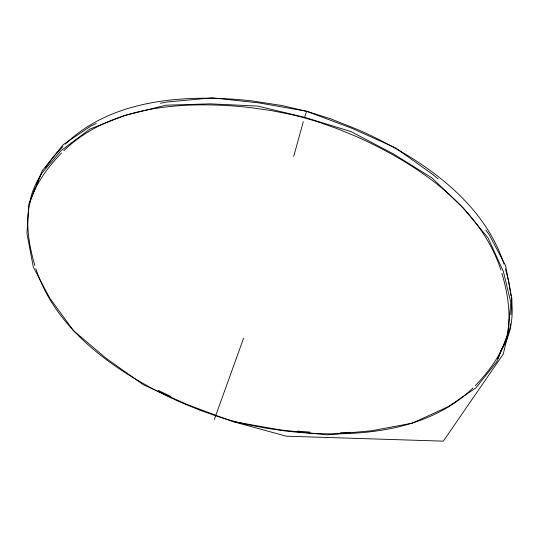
<?xml version="1.0" encoding="UTF-8"?>
<svg xmlns="http://www.w3.org/2000/svg" width="539" height="539" viewBox="0 0 539 539"><rect width="100%" height="100%" fill="white"/><g stroke="black" fill="none" stroke-linecap="round" stroke-linejoin="round"><path stroke-width="0.81" d="M510.332 323.851L510.009 328.777L507.516 334.894M510.925 314.83L511.949 299.246L505.575 265.592L489.183 234.681L485.713 229.924M507.853 334.766L510.797 302.446L503.419 271.582L488.031 237.881L463.264 208.074L431.941 177.89L393.349 153.898L350.977 131.577L304.474 117.286L257.581 106.068L210.102 103.845L165.837 105.206L124.549 115.555L89.831 129.111L60.968 150.731L41.045 174.131L28.904 203.944L26.95 233.502L33.33 267.128L49.723 298.067L73.486 330.643L105.806 358.058L143.401 384.819L186.77 404.371L232.275 421.424L286.31 436.186L443.321 441.151L503.264 354.076L507.853 334.766L496.702 361.81L475.789 387.986L447.916 406.837L412.2 423.162L371.91 430.742L326.647 434.872L280.165 429.879L232.275 421.424M29.753 203.25C31.161 192.416 36.147 182.431 41.779 173.221M303.316 121.652L296.201 147.403A713.393 36.76 -74.7 0 0 293.708 156.485M304.791 116.606L306.637 111.29L330.548 118.775L358.347 129.818A364.768 305.222 19.8 0 1 391.914 146.399C439.837 172.729 486.461 210.351 503.999 264.11M214.293 419.578L243.594 338.196M497.854 358.61L501.91 348.666M33.283 192.551L35.197 187.916M36.47 184.83L42.197 170.93L63.124 144.735L90.983 125.91L96.306 123.478M500.933 350.761C511.289 335.096 513.815 315.793 511.255 297.481M45.269 167.831L53.489 156.795L62.861 146.561M65.172 144.243C104.788 105.779 163.014 96.905 216.092 98.374A364.768 305.222 19.8 0 1 252.959 101.036L282.301 105.597L306.637 111.29L352.129 128.376L395.511 147.902L433.093 174.69L438.16 178.988M61.513 153.009C47.533 167.467 34.9 184.453 29.517 204.113C25.441 224.493 29.086 245.717 34.833 265.41M63.811 150.704C103.279 112.388 161.276 103.549 214.145 105.011A363.347 304.036 19.8 0 1 250.871 107.659L271.097 110.556L288.52 113.965A284.895 238.386 19.8 0 1 319.971 122.555L336.794 128.498L355.848 136.333A363.347 304.036 19.8 0 1 389.279 152.847C437.021 179.076 483.463 216.557 500.933 270.1M472.939 388.013C433.477 426.322 375.474 435.162 322.605 433.7A363.347 304.036 19.8 0 1 285.879 431.052L265.653 428.155L248.23 424.745A284.895 238.386 19.8 0 1 216.786 416.155L199.962 410.213L180.909 402.377A363.347 304.036 19.8 0 1 147.47 385.863C99.728 359.634 53.287 322.16 35.823 268.617M475.236 385.702C489.217 371.243 501.849 354.264 507.233 334.598C511.309 314.217 507.671 292.994 501.917 273.307M160.413 103.239L166.989 102.006L212.265 97.849L258.733 102.868L306.637 111.29M340.56 432.615L350.599 432.325M297.4 431.139L309.622 432.049M170.89 396.583L158.284 390.337M505.488 268.934L508.661 281.122L511.066 295.85"/></g></svg>
